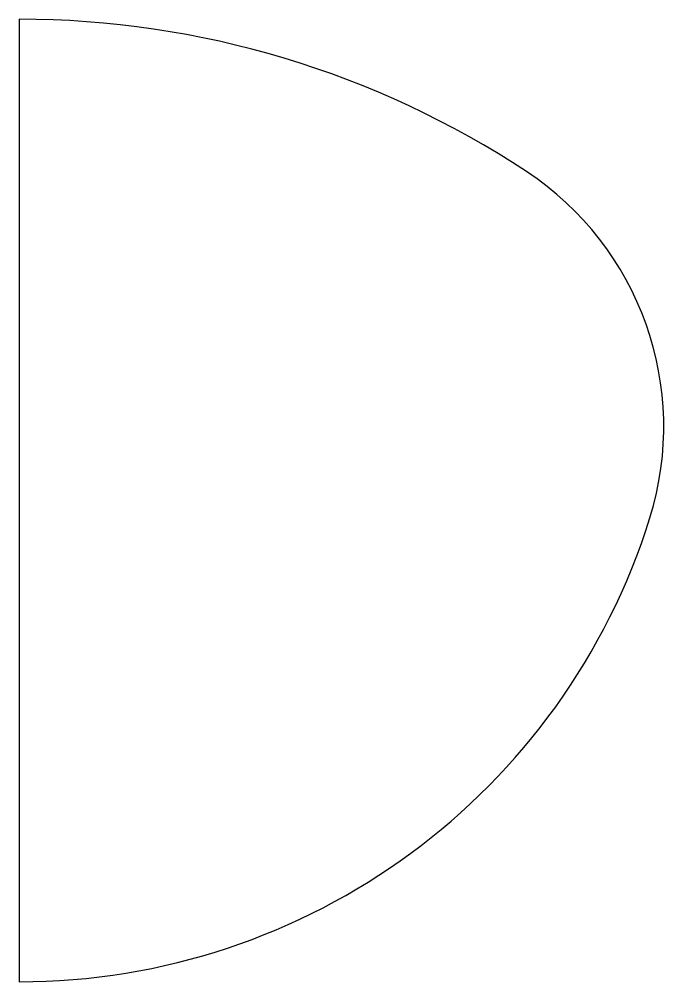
# Model space of a CAD drawing. Header units: millimetres. Extents: x 0 to 4.96, y -17.59 to -10.19.
import ezdxf

# ---------------------------------------------------------------- set-up
doc = ezdxf.new("R2010")
doc.units = ezdxf.units.MM

msp = doc.modelspace()

# ---------------------------------------------------------------- linework, layer by layer
at = {"color": 7, "linetype": 'Continuous'}
msp.add_line((0, -10.1871), (0, -17.5871), dxfattribs=at)
for centre, radius, start, end in [((0, -17.2671), 7.08, 56.56473, 90), ((2.6062, -13.3199), 2.35, 342.67934, 56.56473), ((0, -12.5071), 5.08, 270, 342.67934)]:
    msp.add_arc(centre, radius, start, end, dxfattribs=at)

doc.saveas('drawing.dxf')
